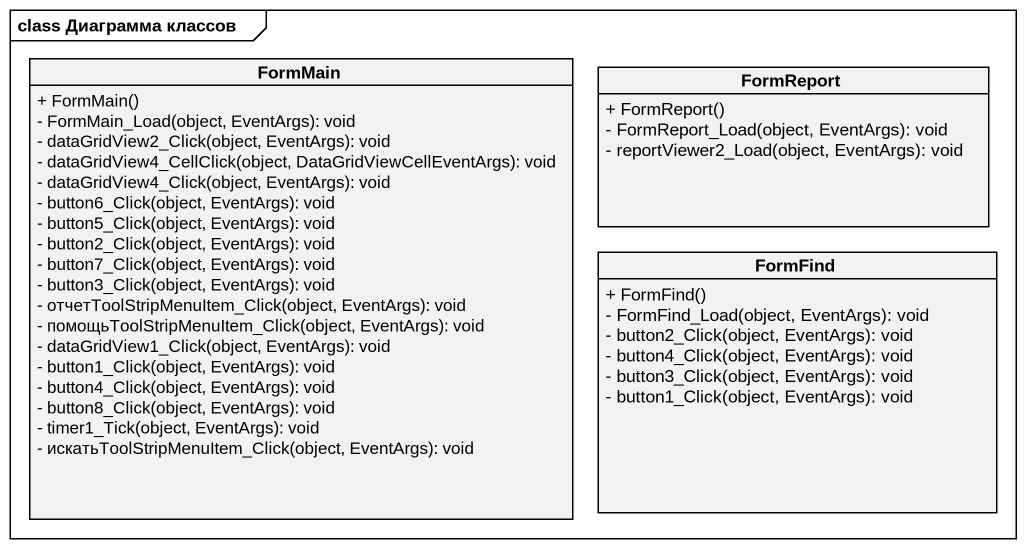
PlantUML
@startuml
mainframe class Диаграмма классов
hide circle
hide empty members
skinparam classAttributeIconSize 0
class FormMain {
  + FormMain()
  - FormMain_Load(object, EventArgs): void
  - dataGridView2_Click(object, EventArgs): void
  - dataGridView4_CellClick(object, DataGridViewCellEventArgs): void
  - dataGridView4_Click(object, EventArgs): void
  - button6_Click(object, EventArgs): void
  - button5_Click(object, EventArgs): void
  - button2_Click(object, EventArgs): void
  - button7_Click(object, EventArgs): void
  - button3_Click(object, EventArgs): void
  - отчетToolStripMenuItem_Click(object, EventArgs): void
  - помощьToolStripMenuItem_Click(object, EventArgs): void
  - dataGridView1_Click(object, EventArgs): void
  - button1_Click(object, EventArgs): void
  - button4_Click(object, EventArgs): void
  - button8_Click(object, EventArgs): void
  - timer1_Tick(object, EventArgs): void
  - искатьToolStripMenuItem_Click(object, EventArgs): void
}
class FormReport {
  + FormReport()
  - FormReport_Load(object, EventArgs): void
  - reportViewer2_Load(object, EventArgs): void
}
class FormFind {
  + FormFind()
  - FormFind_Load(object, EventArgs): void
  - button2_Click(object, EventArgs): void
  - button4_Click(object, EventArgs): void
  - button3_Click(object, EventArgs): void
  - button1_Click(object, EventArgs): void
}
@enduml
